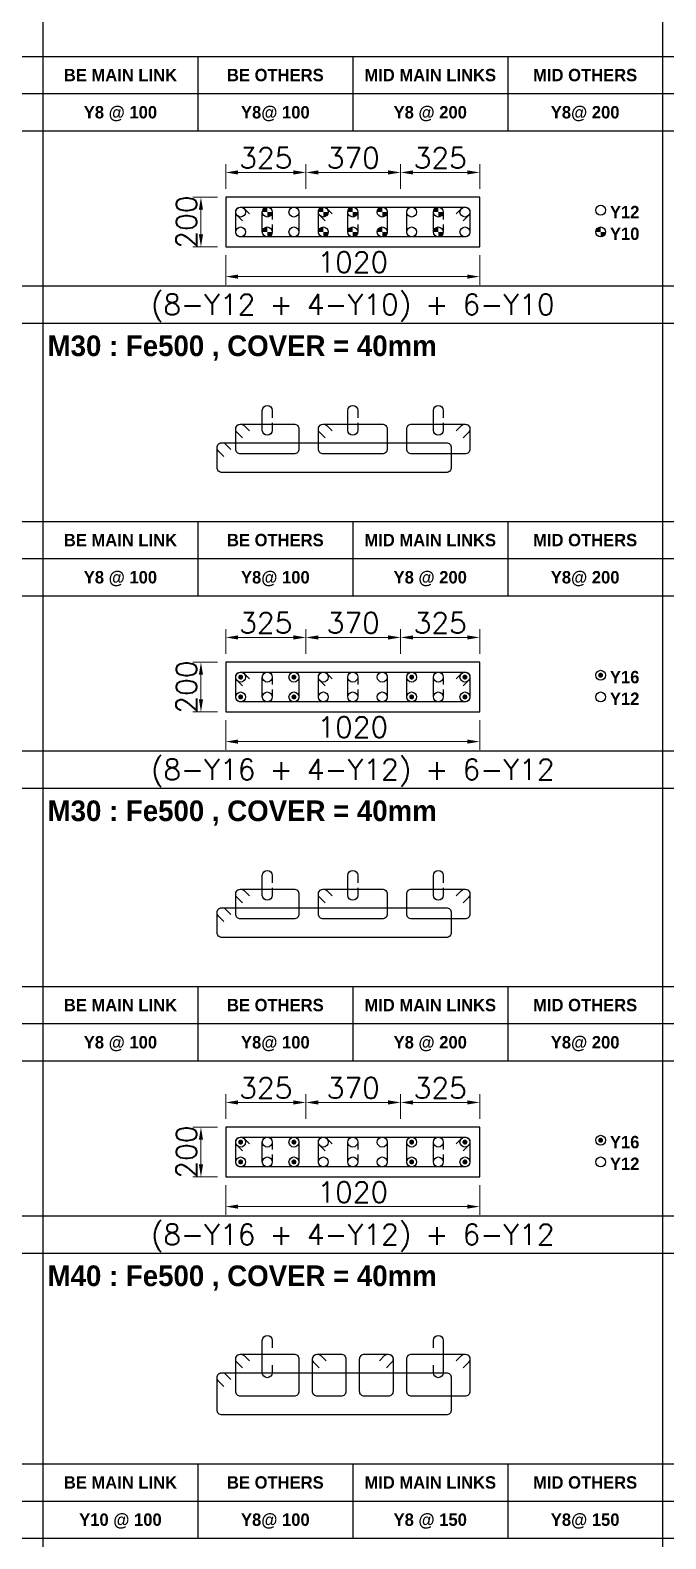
# Model space of a CAD drawing. Header units: millimetres. Extents: x -28707963 to -28231469, y 696001 to 896471.
# Drawn here: x -28268191 to -28260497, y 798089 to 816339 of the extents above; entities that cross this region are included whole.
import ezdxf
from ezdxf.enums import TextEntityAlignment as Align

# ---------------------------------------------------------------- set-up
doc = ezdxf.new("R2010")
doc.units = ezdxf.units.MM
doc.header["$MEASUREMENT"] = 0
doc.header["$PDMODE"] = 34
doc.header["$PDSIZE"] = -8
doc.layers.get('0').update_dxf_attribs({"lineweight": 5})
for name, color, linetype in [('09 COL TEXT-SCH', 2, 'Continuous'), ('14 REINF', 6, 'Continuous'), ('22 TABLE FRAME', 5, 'Continuous'), ('23 STIRRUPS', 5, 'Continuous'), ('TEXT', 4, 'Continuous')]:
    doc.layers.add(name, color=color, linetype=linetype)
doc.layers.add('19 COLUMN', color=1, linetype='Continuous', lineweight=25)
doc.styles.add('adani bold', font='')
doc.styles.add('ROMANS', font='simplex.shx')
doc.styles.get('adani bold').set_extended_font_data('Adani Bold', bold=True)
doc.dimstyles.new('D 50', dxfattribs={"dimscale": 100, "dimtxt": 3, "dimasz": 1.5, "dimexe": 1, "dimexo": 1, "dimgap": 0.5, "dimtad": 1, "dimdec": 0, "dimdsep": 46, "dimtxsty": 'ROMANS', "dimcen": 2.5, "dimclrd": 5, "dimclre": 5, "dimclrt": 4, "dimadec": 0, "dimazin": 0, "dimtfac": 1, "dimtdec": 0, "dimtmove": 0, "dimatfit": 3, "dimfxl": 1, "dimlwd": 0, "dimlwe": 0, "dimarcsym": 0})

# ---------------------------------------------------------------- blocks, each defined once
blk = doc.blocks.new('*D503')
at = {"color": 5, "lineweight": 0, "transparency": 16777216}
for p, q in [((-28265924, 803068), (-28266224, 803068)), ((-28266124, 802618), (-28266124, 802918)), ((-28265924, 802468), (-28266224, 802468))]:
    blk.add_line(p, q, dxfattribs=at)
at = {"color": 5, "transparency": 16777216}
for points in [[(-28266099, 802918), (-28266149, 802918), (-28266124, 803068)], [(-28266149, 802618), (-28266099, 802618), (-28266124, 802468)]]:
    blk.add_solid(points, dxfattribs=at)
at = {"layer": 'Defpoints', "color": 0, "transparency": 16777216}
for p in [(-28266124, 803068), (-28265824, 803068), (-28265824, 802468)]:
    blk.add_point(p, dxfattribs=at)
at = {"color": 4, "transparency": 16777216, "insert": (-28266299, 802768), "char_height": 250, "attachment_point": 5, "rotation": 90, "style": 'ROMANS'}
blk.add_mtext('200', dxfattribs=at)
blk = doc.blocks.new('*D159')
at = {"color": 5, "lineweight": 0, "transparency": 16777216}
for p, q in [((-28265924, 808693), (-28266224, 808693)), ((-28266124, 808243), (-28266124, 808543)), ((-28265924, 808093), (-28266224, 808093))]:
    blk.add_line(p, q, dxfattribs=at)
at = {"color": 5, "transparency": 16777216}
for points in [[(-28266099, 808543), (-28266149, 808543), (-28266124, 808693)], [(-28266149, 808243), (-28266099, 808243), (-28266124, 808093)]]:
    blk.add_solid(points, dxfattribs=at)
at = {"layer": 'Defpoints', "color": 0, "transparency": 16777216}
for p in [(-28266124, 808693), (-28265824, 808693), (-28265824, 808093)]:
    blk.add_point(p, dxfattribs=at)
at = {"color": 4, "transparency": 16777216, "insert": (-28266299, 808393), "char_height": 250, "attachment_point": 5, "rotation": 90, "style": 'ROMANS'}
blk.add_mtext('200', dxfattribs=at)
blk = doc.blocks.new('*D160')
at = {"color": 5, "lineweight": 0, "transparency": 16777216}
for p, q in [((-28265924, 814318), (-28266224, 814318)), ((-28266124, 813868), (-28266124, 814168)), ((-28265924, 813718), (-28266224, 813718))]:
    blk.add_line(p, q, dxfattribs=at)
at = {"color": 5, "transparency": 16777216}
for points in [[(-28266099, 814168), (-28266149, 814168), (-28266124, 814318)], [(-28266149, 813868), (-28266099, 813868), (-28266124, 813718)]]:
    blk.add_solid(points, dxfattribs=at)
at = {"layer": 'Defpoints', "color": 0, "transparency": 16777216}
for p in [(-28266124, 814318), (-28265824, 814318), (-28265824, 813718)]:
    blk.add_point(p, dxfattribs=at)
at = {"color": 4, "transparency": 16777216, "insert": (-28266299, 814018), "char_height": 250, "attachment_point": 5, "rotation": 90, "style": 'ROMANS'}
blk.add_mtext('200', dxfattribs=at)
blk = doc.blocks.new('*D650')
at = {"color": 5, "lineweight": 0, "transparency": 16777216}
for p, q in [((-28265824, 802368), (-28265824, 802008)), ((-28262749, 802368), (-28262749, 802008)), ((-28265674, 802108), (-28262899, 802108))]:
    blk.add_line(p, q, dxfattribs=at)
at = {"color": 5, "transparency": 16777216}
for points in [[(-28265674, 802133), (-28265674, 802083), (-28265824, 802108)], [(-28262899, 802083), (-28262899, 802133), (-28262749, 802108)]]:
    blk.add_solid(points, dxfattribs=at)
at = {"layer": 'Defpoints', "color": 0, "transparency": 16777216}
for p in [(-28265824, 802468), (-28262749, 802468), (-28262749, 802108)]:
    blk.add_point(p, dxfattribs=at)
at = {"color": 4, "transparency": 16777216, "insert": (-28264286, 802283), "char_height": 250, "attachment_point": 5, "style": 'ROMANS'}
blk.add_mtext('1020', dxfattribs=at)
blk = doc.blocks.new('*D651')
at = {"color": 5, "lineweight": 0, "transparency": 16777216}
for p, q in [((-28265824, 803168), (-28265824, 803468)), ((-28265674, 803368), (-28265004, 803368)), ((-28264854, 803168), (-28264854, 803468))]:
    blk.add_line(p, q, dxfattribs=at)
at = {"color": 5, "transparency": 16777216}
for points in [[(-28265674, 803393), (-28265674, 803343), (-28265824, 803368)], [(-28265004, 803343), (-28265004, 803393), (-28264854, 803368)]]:
    blk.add_solid(points, dxfattribs=at)
at = {"layer": 'Defpoints', "color": 0, "transparency": 16777216}
for p in [(-28264854, 803368), (-28265824, 803068), (-28264854, 803068)]:
    blk.add_point(p, dxfattribs=at)
at = {"color": 4, "transparency": 16777216, "insert": (-28265339, 803543), "char_height": 250, "attachment_point": 5, "style": 'ROMANS'}
blk.add_mtext('325', dxfattribs=at)
blk = doc.blocks.new('*D652')
at = {"color": 5, "lineweight": 0, "transparency": 16777216}
for p, q in [((-28264854, 803168), (-28264854, 803468)), ((-28264704, 803368), (-28263858, 803368)), ((-28263708, 803168), (-28263708, 803468))]:
    blk.add_line(p, q, dxfattribs=at)
at = {"color": 5, "transparency": 16777216}
for points in [[(-28264704, 803393), (-28264704, 803343), (-28264854, 803368)], [(-28263858, 803343), (-28263858, 803393), (-28263708, 803368)]]:
    blk.add_solid(points, dxfattribs=at)
at = {"layer": 'Defpoints', "color": 0, "transparency": 16777216}
for p in [(-28263708, 803368), (-28264854, 803068), (-28263708, 803068)]:
    blk.add_point(p, dxfattribs=at)
at = {"color": 4, "transparency": 16777216, "insert": (-28264281, 803543), "char_height": 250, "attachment_point": 5, "style": 'ROMANS'}
blk.add_mtext('370', dxfattribs=at)
blk = doc.blocks.new('*D653')
at = {"color": 5, "lineweight": 0, "transparency": 16777216}
for p, q in [((-28263708, 803168), (-28263708, 803468)), ((-28263558, 803368), (-28262899, 803368)), ((-28262749, 803168), (-28262749, 803468))]:
    blk.add_line(p, q, dxfattribs=at)
at = {"color": 5, "transparency": 16777216}
for points in [[(-28263558, 803393), (-28263558, 803343), (-28263708, 803368)], [(-28262899, 803343), (-28262899, 803393), (-28262749, 803368)]]:
    blk.add_solid(points, dxfattribs=at)
at = {"layer": 'Defpoints', "color": 0, "transparency": 16777216}
for p in [(-28262749, 803368), (-28263708, 803068), (-28262749, 803068)]:
    blk.add_point(p, dxfattribs=at)
at = {"color": 4, "transparency": 16777216, "insert": (-28263228, 803543), "char_height": 250, "attachment_point": 5, "style": 'ROMANS'}
blk.add_mtext('325', dxfattribs=at)
blk = doc.blocks.new('*D654')
at = {"color": 5, "lineweight": 0, "transparency": 16777216}
for p, q in [((-28265824, 807993), (-28265824, 807633)), ((-28262749, 807993), (-28262749, 807633)), ((-28265674, 807733), (-28262899, 807733))]:
    blk.add_line(p, q, dxfattribs=at)
at = {"color": 5, "transparency": 16777216}
for points in [[(-28265674, 807758), (-28265674, 807708), (-28265824, 807733)], [(-28262899, 807708), (-28262899, 807758), (-28262749, 807733)]]:
    blk.add_solid(points, dxfattribs=at)
at = {"layer": 'Defpoints', "color": 0, "transparency": 16777216}
for p in [(-28265824, 808093), (-28262749, 808093), (-28262749, 807733)]:
    blk.add_point(p, dxfattribs=at)
at = {"color": 4, "transparency": 16777216, "insert": (-28264286, 807908), "char_height": 250, "attachment_point": 5, "style": 'ROMANS'}
blk.add_mtext('1020', dxfattribs=at)
blk = doc.blocks.new('*D655')
at = {"color": 5, "lineweight": 0, "transparency": 16777216}
for p, q in [((-28265824, 808793), (-28265824, 809093)), ((-28264854, 808793), (-28264854, 809093)), ((-28265674, 808993), (-28265004, 808993))]:
    blk.add_line(p, q, dxfattribs=at)
at = {"color": 5, "transparency": 16777216}
for points in [[(-28265674, 809018), (-28265674, 808968), (-28265824, 808993)], [(-28265004, 808968), (-28265004, 809018), (-28264854, 808993)]]:
    blk.add_solid(points, dxfattribs=at)
at = {"layer": 'Defpoints', "color": 0, "transparency": 16777216}
for p in [(-28264854, 808993), (-28265824, 808693), (-28264854, 808693)]:
    blk.add_point(p, dxfattribs=at)
at = {"color": 4, "transparency": 16777216, "insert": (-28265339, 809168), "char_height": 250, "attachment_point": 5, "style": 'ROMANS'}
blk.add_mtext('325', dxfattribs=at)
blk = doc.blocks.new('*D656')
at = {"color": 5, "lineweight": 0, "transparency": 16777216}
for p, q in [((-28264854, 808793), (-28264854, 809093)), ((-28263708, 808793), (-28263708, 809093)), ((-28264704, 808993), (-28263858, 808993))]:
    blk.add_line(p, q, dxfattribs=at)
at = {"color": 5, "transparency": 16777216}
for points in [[(-28264704, 809018), (-28264704, 808968), (-28264854, 808993)], [(-28263858, 808968), (-28263858, 809018), (-28263708, 808993)]]:
    blk.add_solid(points, dxfattribs=at)
at = {"layer": 'Defpoints', "color": 0, "transparency": 16777216}
for p in [(-28263708, 808993), (-28264854, 808693), (-28263708, 808693)]:
    blk.add_point(p, dxfattribs=at)
at = {"color": 4, "transparency": 16777216, "insert": (-28264281, 809168), "char_height": 250, "attachment_point": 5, "style": 'ROMANS'}
blk.add_mtext('370', dxfattribs=at)
blk = doc.blocks.new('*D657')
at = {"color": 5, "lineweight": 0, "transparency": 16777216}
for p, q in [((-28263708, 808793), (-28263708, 809093)), ((-28262749, 808793), (-28262749, 809093)), ((-28263558, 808993), (-28262899, 808993))]:
    blk.add_line(p, q, dxfattribs=at)
at = {"color": 5, "transparency": 16777216}
for points in [[(-28263558, 809018), (-28263558, 808968), (-28263708, 808993)], [(-28262899, 808968), (-28262899, 809018), (-28262749, 808993)]]:
    blk.add_solid(points, dxfattribs=at)
at = {"layer": 'Defpoints', "color": 0, "transparency": 16777216}
for p in [(-28262749, 808993), (-28263708, 808693), (-28262749, 808693)]:
    blk.add_point(p, dxfattribs=at)
at = {"color": 4, "transparency": 16777216, "insert": (-28263228, 809168), "char_height": 250, "attachment_point": 5, "style": 'ROMANS'}
blk.add_mtext('325', dxfattribs=at)
blk = doc.blocks.new('*D658')
at = {"color": 5, "lineweight": 0, "transparency": 16777216}
for p, q in [((-28265824, 813618), (-28265824, 813258)), ((-28262749, 813618), (-28262749, 813258)), ((-28265674, 813358), (-28262899, 813358))]:
    blk.add_line(p, q, dxfattribs=at)
at = {"color": 5, "transparency": 16777216}
for points in [[(-28265674, 813383), (-28265674, 813333), (-28265824, 813358)], [(-28262899, 813333), (-28262899, 813383), (-28262749, 813358)]]:
    blk.add_solid(points, dxfattribs=at)
at = {"layer": 'Defpoints', "color": 0, "transparency": 16777216}
for p in [(-28265824, 813718), (-28262749, 813718), (-28262749, 813358)]:
    blk.add_point(p, dxfattribs=at)
at = {"color": 4, "transparency": 16777216, "insert": (-28264286, 813533), "char_height": 250, "attachment_point": 5, "style": 'ROMANS'}
blk.add_mtext('1020', dxfattribs=at)
blk = doc.blocks.new('*D659')
at = {"color": 5, "lineweight": 0, "transparency": 16777216}
for p, q in [((-28265824, 814418), (-28265824, 814718)), ((-28264854, 814418), (-28264854, 814718)), ((-28265674, 814618), (-28265004, 814618))]:
    blk.add_line(p, q, dxfattribs=at)
at = {"color": 5, "transparency": 16777216}
for points in [[(-28265674, 814643), (-28265674, 814593), (-28265824, 814618)], [(-28265004, 814593), (-28265004, 814643), (-28264854, 814618)]]:
    blk.add_solid(points, dxfattribs=at)
at = {"layer": 'Defpoints', "color": 0, "transparency": 16777216}
for p in [(-28264854, 814618), (-28265824, 814318), (-28264854, 814318)]:
    blk.add_point(p, dxfattribs=at)
at = {"color": 4, "transparency": 16777216, "insert": (-28265339, 814793), "char_height": 250, "attachment_point": 5, "style": 'ROMANS'}
blk.add_mtext('325', dxfattribs=at)
blk = doc.blocks.new('*D660')
at = {"color": 5, "lineweight": 0, "transparency": 16777216}
for p, q in [((-28264854, 814418), (-28264854, 814718)), ((-28263708, 814418), (-28263708, 814718)), ((-28264704, 814618), (-28263858, 814618))]:
    blk.add_line(p, q, dxfattribs=at)
at = {"color": 5, "transparency": 16777216}
for points in [[(-28264704, 814643), (-28264704, 814593), (-28264854, 814618)], [(-28263858, 814593), (-28263858, 814643), (-28263708, 814618)]]:
    blk.add_solid(points, dxfattribs=at)
at = {"layer": 'Defpoints', "color": 0, "transparency": 16777216}
for p in [(-28263708, 814618), (-28264854, 814318), (-28263708, 814318)]:
    blk.add_point(p, dxfattribs=at)
at = {"color": 4, "transparency": 16777216, "insert": (-28264281, 814793), "char_height": 250, "attachment_point": 5, "style": 'ROMANS'}
blk.add_mtext('370', dxfattribs=at)
blk = doc.blocks.new('*D661')
at = {"color": 5, "lineweight": 0, "transparency": 16777216}
for p, q in [((-28263708, 814418), (-28263708, 814718)), ((-28262749, 814418), (-28262749, 814718)), ((-28263558, 814618), (-28262899, 814618))]:
    blk.add_line(p, q, dxfattribs=at)
at = {"color": 5, "transparency": 16777216}
for points in [[(-28263558, 814643), (-28263558, 814593), (-28263708, 814618)], [(-28262899, 814593), (-28262899, 814643), (-28262749, 814618)]]:
    blk.add_solid(points, dxfattribs=at)
at = {"layer": 'Defpoints', "color": 0, "transparency": 16777216}
for p in [(-28262749, 814618), (-28263708, 814318), (-28262749, 814318)]:
    blk.add_point(p, dxfattribs=at)
at = {"color": 4, "transparency": 16777216, "insert": (-28263228, 814793), "char_height": 250, "attachment_point": 5, "style": 'ROMANS'}
blk.add_mtext('325', dxfattribs=at)

msp = doc.modelspace()

# ---------------------------------------------------------------- hatches: boundary and pattern name
at = {"layer": '14 REINF'}
h = msp.add_hatch(color=6, dxfattribs=at)
edge = h.paths.add_edge_path(flags=0)
edge.add_line((-28265381.1, 814138.4), (-28265321.1, 814138.4))
edge.add_line((-28265321.1, 814138.4), (-28265321.1, 814198.4))
edge.add_arc((-28265321.1, 814138.4), 60, 90, 180)
edge = h.paths.add_edge_path(flags=0)
edge.add_line((-28265261.1, 814138.4), (-28265321.1, 814138.4))
edge.add_line((-28265321.1, 814138.4), (-28265321.1, 814078.4))
edge.add_arc((-28265321.1, 814138.4), 60, 270, 360)
h = msp.add_hatch(color=6, dxfattribs=at)
edge = h.paths.add_edge_path(flags=0)
edge.add_line((-28264702.3, 814138.4), (-28264642.3, 814138.4))
edge.add_line((-28264642.3, 814138.4), (-28264642.3, 814198.4))
edge.add_arc((-28264642.3, 814138.4), 60, 90, 180)
edge = h.paths.add_edge_path(flags=0)
edge.add_line((-28264582.3, 814138.4), (-28264642.3, 814138.4))
edge.add_line((-28264642.3, 814138.4), (-28264642.3, 814078.4))
edge.add_arc((-28264642.3, 814138.4), 60, 270, 360)
h = msp.add_hatch(color=6, dxfattribs=at)
edge = h.paths.add_edge_path(flags=0)
edge.add_line((-28264346.1, 814138.4), (-28264286.1, 814138.4))
edge.add_line((-28264286.1, 814138.4), (-28264286.1, 814198.4))
edge.add_arc((-28264286.1, 814138.4), 60, 90, 180)
edge = h.paths.add_edge_path(flags=0)
edge.add_line((-28264226.1, 814138.4), (-28264286.1, 814138.4))
edge.add_line((-28264286.1, 814138.4), (-28264286.1, 814078.4))
edge.add_arc((-28264286.1, 814138.4), 60, 270, 360)
h = msp.add_hatch(color=6, dxfattribs=at)
edge = h.paths.add_edge_path(flags=0)
edge.add_line((-28263989.8, 814138.4), (-28263929.8, 814138.4))
edge.add_line((-28263929.8, 814138.4), (-28263929.8, 814198.4))
edge.add_arc((-28263929.8, 814138.4), 60, 90, 180)
edge = h.paths.add_edge_path(flags=0)
edge.add_line((-28263869.8, 814138.4), (-28263929.8, 814138.4))
edge.add_line((-28263929.8, 814138.4), (-28263929.8, 814078.4))
edge.add_arc((-28263929.8, 814138.4), 60, 270, 360)
h = msp.add_hatch(color=6, dxfattribs=at)
edge = h.paths.add_edge_path(flags=0)
edge.add_line((-28263311.1, 814138.4), (-28263251.1, 814138.4))
edge.add_line((-28263251.1, 814138.4), (-28263251.1, 814198.4))
edge.add_arc((-28263251.1, 814138.4), 60, 90, 180)
edge = h.paths.add_edge_path(flags=0)
edge.add_line((-28263191.1, 814138.4), (-28263251.1, 814138.4))
edge.add_line((-28263251.1, 814138.4), (-28263251.1, 814078.4))
edge.add_arc((-28263251.1, 814138.4), 60, 270, 360)
h = msp.add_hatch(color=6, dxfattribs=at)
edge = h.paths.add_edge_path(flags=0)
edge.add_line((-28265381.1, 813898.4), (-28265321.1, 813898.4))
edge.add_line((-28265321.1, 813898.4), (-28265321.1, 813958.4))
edge.add_arc((-28265321.1, 813898.4), 60, 90, 180)
edge = h.paths.add_edge_path(flags=0)
edge.add_line((-28265261.1, 813898.4), (-28265321.1, 813898.4))
edge.add_line((-28265321.1, 813898.4), (-28265321.1, 813838.4))
edge.add_arc((-28265321.1, 813898.4), 60, 270, 360)
h = msp.add_hatch(color=6, dxfattribs=at)
edge = h.paths.add_edge_path(flags=0)
edge.add_line((-28264702.3, 813898.4), (-28264642.3, 813898.4))
edge.add_line((-28264642.3, 813898.4), (-28264642.3, 813958.4))
edge.add_arc((-28264642.3, 813898.4), 60, 90, 180)
edge = h.paths.add_edge_path(flags=0)
edge.add_line((-28264582.3, 813898.4), (-28264642.3, 813898.4))
edge.add_line((-28264642.3, 813898.4), (-28264642.3, 813838.4))
edge.add_arc((-28264642.3, 813898.4), 60, 270, 360)
h = msp.add_hatch(color=6, dxfattribs=at)
edge = h.paths.add_edge_path(flags=0)
edge.add_line((-28264346.1, 813898.4), (-28264286.1, 813898.4))
edge.add_line((-28264286.1, 813898.4), (-28264286.1, 813958.4))
edge.add_arc((-28264286.1, 813898.4), 60, 90, 180)
edge = h.paths.add_edge_path(flags=0)
edge.add_line((-28264226.1, 813898.4), (-28264286.1, 813898.4))
edge.add_line((-28264286.1, 813898.4), (-28264286.1, 813838.4))
edge.add_arc((-28264286.1, 813898.4), 60, 270, 360)
h = msp.add_hatch(color=6, dxfattribs=at)
edge = h.paths.add_edge_path(flags=0)
edge.add_line((-28263989.8, 813898.4), (-28263929.8, 813898.4))
edge.add_line((-28263929.8, 813898.4), (-28263929.8, 813958.4))
edge.add_arc((-28263929.8, 813898.4), 60, 90, 180)
edge = h.paths.add_edge_path(flags=0)
edge.add_line((-28263869.8, 813898.4), (-28263929.8, 813898.4))
edge.add_line((-28263929.8, 813898.4), (-28263929.8, 813838.4))
edge.add_arc((-28263929.8, 813898.4), 60, 270, 360)
h = msp.add_hatch(color=6, dxfattribs=at)
edge = h.paths.add_edge_path(flags=0)
edge.add_line((-28263311.1, 813898.4), (-28263251.1, 813898.4))
edge.add_line((-28263251.1, 813898.4), (-28263251.1, 813958.4))
edge.add_arc((-28263251.1, 813898.4), 60, 90, 180)
edge = h.paths.add_edge_path(flags=0)
edge.add_line((-28263191.1, 813898.4), (-28263251.1, 813898.4))
edge.add_line((-28263251.1, 813898.4), (-28263251.1, 813838.4))
edge.add_arc((-28263251.1, 813898.4), 60, 270, 360)
h = msp.add_hatch(color=6, dxfattribs=at)
edge = h.paths.add_edge_path(flags=0)
edge.add_line((-28261346.1, 813898.4), (-28261286.1, 813898.4))
edge.add_line((-28261286.1, 813898.4), (-28261286.1, 813958.4))
edge.add_arc((-28261286.1, 813898.4), 60, 90, 180)
edge = h.paths.add_edge_path(flags=0)
edge.add_line((-28261226.1, 813898.4), (-28261286.1, 813898.4))
edge.add_line((-28261286.1, 813898.4), (-28261286.1, 813838.4))
edge.add_arc((-28261286.1, 813898.4), 60, 270, 360)

# ---------------------------------------------------------------- linework, layer by layer
at = {"color": 1}
msp.add_lwpolyline([(-28337528.1, 807171.2), (-28231469, 807171.2), (-28231469, 801546.2), (-28337528.1, 801546.2)], close=True, dxfattribs=at)
at = {"layer": '14 REINF', "color": 6, "const_width": 30}
for points in [[(-28265658.6, 808513.4, 1), (-28265628.6, 808513.4, 1)], [(-28265013.6, 808513.4, 1), (-28264983.6, 808513.4, 1)], [(-28263588.6, 808513.4, 1), (-28263558.6, 808513.4, 1)], [(-28262943.6, 808513.4, 1), (-28262913.6, 808513.4, 1)], [(-28261301.1, 808535.9, 1), (-28261271.1, 808535.9, 1)], [(-28265658.6, 808273.4, 1), (-28265628.6, 808273.4, 1)], [(-28265013.6, 808273.4, 1), (-28264983.6, 808273.4, 1)], [(-28263588.6, 808273.4, 1), (-28263558.6, 808273.4, 1)], [(-28262943.6, 808273.4, 1), (-28262913.6, 808273.4, 1)], [(-28265658.6, 802888.4, 1), (-28265628.6, 802888.4, 1)], [(-28265013.6, 802888.4, 1), (-28264983.6, 802888.4, 1)], [(-28263588.6, 802888.4, 1), (-28263558.6, 802888.4, 1)], [(-28262943.6, 802888.4, 1), (-28262913.6, 802888.4, 1)], [(-28261301.1, 802910.9, 1), (-28261271.1, 802910.9, 1)], [(-28265658.6, 802648.4, 1), (-28265628.6, 802648.4, 1)], [(-28265013.6, 802648.4, 1), (-28264983.6, 802648.4, 1)], [(-28263588.6, 802648.4, 1), (-28263558.6, 802648.4, 1)], [(-28262943.6, 802648.4, 1), (-28262913.6, 802648.4, 1)]]:
    msp.add_lwpolyline(points, format="xyb", close=True, dxfattribs=at)
at = {"layer": '14 REINF', "color": 6}
for centre in [(-28265643.6, 814138.4), (-28265321.1, 814138.4), (-28264998.6, 814138.4), (-28264642.3, 814138.4), (-28264286.1, 814138.4), (-28263929.8, 814138.4), (-28263573.6, 814138.4), (-28263251.1, 814138.4), (-28262928.6, 814138.4), (-28261286.1, 814160.9), (-28265643.6, 813898.4), (-28265321.1, 813898.4), (-28264998.6, 813898.4), (-28264642.3, 813898.4), (-28264286.1, 813898.4), (-28263929.8, 813898.4), (-28263573.6, 813898.4), (-28263251.1, 813898.4), (-28262928.6, 813898.4), (-28261286.1, 813898.4), (-28265643.6, 808513.4), (-28265321.1, 808513.4), (-28264998.6, 808513.4), (-28264642.3, 808513.4), (-28264286.1, 808513.4), (-28263929.8, 808513.4), (-28263573.6, 808513.4), (-28263251.1, 808513.4), (-28262928.6, 808513.4), (-28261286.1, 808535.9), (-28265643.6, 808273.4), (-28265321.1, 808273.4), (-28264998.6, 808273.4), (-28264642.3, 808273.4), (-28264286.1, 808273.4), (-28263929.8, 808273.4), (-28263573.6, 808273.4), (-28263251.1, 808273.4), (-28262928.6, 808273.4), (-28261286.1, 808273.4), (-28265643.6, 802888.4), (-28265321.1, 802888.4), (-28264998.6, 802888.4), (-28264642.3, 802888.4), (-28264286.1, 802888.4), (-28263929.8, 802888.4), (-28263573.6, 802888.4), (-28263251.1, 802888.4), (-28262928.6, 802888.4), (-28261286.1, 802910.9), (-28265643.6, 802648.4), (-28265321.1, 802648.4), (-28264998.6, 802648.4), (-28264642.3, 802648.4), (-28264286.1, 802648.4), (-28263929.8, 802648.4), (-28263573.6, 802648.4), (-28263251.1, 802648.4), (-28262928.6, 802648.4), (-28261286.1, 802648.4)]:
    msp.add_circle(centre, 60, dxfattribs=at)
at = {"layer": '19 COLUMN', "color": 4}
for points in [[(-28262748.6, 814318.4), (-28265823.6, 814318.4)], [(-28265823.6, 814318.4), (-28265823.6, 813718.4)], [(-28262748.6, 813718.4), (-28262748.6, 814318.4)], [(-28265823.6, 813718.4), (-28262748.6, 813718.4)], [(-28262748.6, 808693.4), (-28265823.6, 808693.4)], [(-28265823.6, 808693.4), (-28265823.6, 808093.4)], [(-28262748.6, 808093.4), (-28262748.6, 808693.4)], [(-28265823.6, 808093.4), (-28262748.6, 808093.4)], [(-28262748.6, 803068.4), (-28265823.6, 803068.4)], [(-28265823.6, 803068.4), (-28265823.6, 802468.4)], [(-28262748.6, 802468.4), (-28262748.6, 803068.4)], [(-28265823.6, 802468.4), (-28262748.6, 802468.4)]]:
    msp.add_lwpolyline(points, dxfattribs=at)
at = {"layer": '22 TABLE FRAME', "color": 5, "linetype": 'Continuous'}
for p, q in [((-28268036.1, 863421.2), (-28268036.1, 788796.2)), ((-28260536.1, 863421.2), (-28260536.1, 788796.2)), ((-28330286.1, 816021.2), (-28245536.1, 816021.2)), ((-28266161.1, 816021.2), (-28266161.1, 815121.2)), ((-28264286.1, 816021.2), (-28264286.1, 815121.2)), ((-28262411.1, 816021.2), (-28262411.1, 815121.2)), ((-28330286.1, 815571.2), (-28245536.1, 815571.2)), ((-28330286.1, 815121.2), (-28245536.1, 815121.2)), ((-28330286.1, 813246.2), (-28245536.1, 813246.2)), ((-28334786.1, 812796.2), (-28245536.1, 812796.2)), ((-28330286.1, 810396.2), (-28245536.1, 810396.2)), ((-28266161.1, 810396.2), (-28266161.1, 809496.2)), ((-28264286.1, 810396.2), (-28264286.1, 809496.2)), ((-28262411.1, 810396.2), (-28262411.1, 809496.2)), ((-28330286.1, 809946.2), (-28245536.1, 809946.2)), ((-28330286.1, 809496.2), (-28245536.1, 809496.2)), ((-28330286.1, 807621.2), (-28245536.1, 807621.2)), ((-28334786.1, 807171.2), (-28245536.1, 807171.2)), ((-28330286.1, 804771.2), (-28245536.1, 804771.2)), ((-28266161.1, 804771.2), (-28266161.1, 803871.2)), ((-28264286.1, 804771.2), (-28264286.1, 803871.2)), ((-28262411.1, 804771.2), (-28262411.1, 803871.2)), ((-28330286.1, 804321.2), (-28245536.1, 804321.2)), ((-28330286.1, 803871.2), (-28245536.1, 803871.2)), ((-28330286.1, 801996.2), (-28245536.1, 801996.2)), ((-28334786.1, 801546.2), (-28245536.1, 801546.2)), ((-28330286.1, 798996.2), (-28245536.1, 798996.2)), ((-28266161.1, 798996.2), (-28266161.1, 798096.2)), ((-28264286.1, 798996.2), (-28264286.1, 798096.2)), ((-28262411.1, 798996.2), (-28262411.1, 798096.2)), ((-28330286.1, 798546.2), (-28245536.1, 798546.2)), ((-28330286.1, 798096.2), (-28245536.1, 798096.2))]:
    msp.add_line(p, q, dxfattribs=at)
at = {"layer": '23 STIRRUPS', "color": 5}
for points in [[(-28265622.4, 814032.3), (-28265686, 814095.9, -0.668178), (-28265643.6, 814198.4), (-28262928.6, 814198.4, -0.4142136), (-28262868.6, 814138.4), (-28262868.6, 813898.4, -0.4142136), (-28262928.6, 813838.4), (-28265643.6, 813838.4, -0.4142136), (-28265703.6, 813898.4), (-28265703.6, 814138.4, -0.6681793), (-28265601.2, 814180.8), (-28265537.5, 814117.1)], [(-28265622.4, 814032.3), (-28265686, 814095.9, -0.668178), (-28265643.6, 814198.4), (-28264998.6, 814198.4, -0.4142136), (-28264938.6, 814138.4), (-28264938.6, 813898.4, -0.4142136), (-28264998.6, 813838.4), (-28265643.6, 813838.4, -0.4142136), (-28265703.6, 813898.4), (-28265703.6, 814138.4, -0.6681793), (-28265601.2, 814180.8), (-28265537.5, 814117.1)], [(-28265261.1, 813988.4), (-28265261.1, 813898.4, -1), (-28265381.1, 813898.4), (-28265381.1, 814138.4, -1), (-28265261.1, 814138.4), (-28265261.1, 814048.4)], [(-28264621.1, 814032.3), (-28264684.8, 814095.9, -0.668178), (-28264642.3, 814198.4), (-28263929.8, 814198.4, -0.4142136), (-28263869.8, 814138.4), (-28263869.8, 813898.4, -0.4142136), (-28263929.8, 813838.4), (-28264642.3, 813838.4, -0.4142136), (-28264702.3, 813898.4), (-28264702.3, 814138.4, -0.6681793), (-28264599.9, 814180.8), (-28264536.3, 814117.1)], [(-28264226.1, 813988.4), (-28264226.1, 813898.4, -1), (-28264346.1, 813898.4), (-28264346.1, 814138.4, -1), (-28264226.1, 814138.4), (-28264226.1, 814048.4)], [(-28263034.7, 814117.1), (-28262971, 814180.8, -0.6681793), (-28262868.6, 814138.4), (-28262868.6, 813898.4, -0.4142136), (-28262928.6, 813838.4), (-28263573.6, 813838.4, -0.4142136), (-28263633.6, 813898.4), (-28263633.6, 814138.4, -0.4142136), (-28263573.6, 814198.4), (-28262928.6, 814198.4, -0.668178), (-28262886.2, 814095.9), (-28262949.8, 814032.3)], [(-28263191.1, 813988.4), (-28263191.1, 813898.4, -1), (-28263311.1, 813898.4), (-28263311.1, 814138.4, -1), (-28263191.1, 814138.4), (-28263191.1, 814048.4)], [(-28265261.1, 811588.4), (-28265261.1, 811498.4, -1), (-28265381.1, 811498.4), (-28265381.1, 811738.4, -1), (-28265261.1, 811738.4), (-28265261.1, 811648.4)], [(-28264226.1, 811588.4), (-28264226.1, 811498.4, -1), (-28264346.1, 811498.4), (-28264346.1, 811738.4, -1), (-28264226.1, 811738.4), (-28264226.1, 811648.4)], [(-28263191.1, 811588.4), (-28263191.1, 811498.4, -1), (-28263311.1, 811498.4), (-28263311.1, 811738.4, -1), (-28263191.1, 811738.4), (-28263191.1, 811648.4)], [(-28265622.4, 811407.3), (-28265686, 811470.9, -0.668178), (-28265643.6, 811573.4), (-28264998.6, 811573.4, -0.4142136), (-28264938.6, 811513.4), (-28264938.6, 811273.4, -0.4142136), (-28264998.6, 811213.4), (-28265643.6, 811213.4, -0.4142136), (-28265703.6, 811273.4), (-28265703.6, 811513.4, -0.6681793), (-28265601.2, 811555.8), (-28265537.5, 811492.1)], [(-28264621.1, 811407.3), (-28264684.8, 811470.9, -0.668178), (-28264642.3, 811573.4), (-28263929.8, 811573.4, -0.4142136), (-28263869.8, 811513.4), (-28263869.8, 811273.4, -0.4142136), (-28263929.8, 811213.4), (-28264642.3, 811213.4, -0.4142136), (-28264702.3, 811273.4), (-28264702.3, 811513.4, -0.6681793), (-28264599.9, 811555.8), (-28264536.3, 811492.1)], [(-28263034.7, 811492.1), (-28262971, 811555.8, -0.6681793), (-28262868.6, 811513.4), (-28262868.6, 811273.4, -0.4142136), (-28262928.6, 811213.4), (-28263573.6, 811213.4, -0.4142136), (-28263633.6, 811273.4), (-28263633.6, 811513.4, -0.4142136), (-28263573.6, 811573.4), (-28262928.6, 811573.4, -0.668178), (-28262886.2, 811470.9), (-28262949.8, 811407.3)], [(-28265847.4, 811182.3), (-28265911, 811245.9, -0.668178), (-28265868.6, 811348.4), (-28263153.6, 811348.4, -0.4142136), (-28263093.6, 811288.4), (-28263093.6, 811048.4, -0.4142136), (-28263153.6, 810988.4), (-28265868.6, 810988.4, -0.4142136), (-28265928.6, 811048.4), (-28265928.6, 811288.4, -0.6681793), (-28265826.2, 811330.8), (-28265762.5, 811267.1)], [(-28265622.4, 808407.3), (-28265686, 808470.9, -0.668178), (-28265643.6, 808573.4), (-28262928.6, 808573.4, -0.4142136), (-28262868.6, 808513.4), (-28262868.6, 808273.4, -0.4142136), (-28262928.6, 808213.4), (-28265643.6, 808213.4, -0.4142136), (-28265703.6, 808273.4), (-28265703.6, 808513.4, -0.6681793), (-28265601.2, 808555.8), (-28265537.5, 808492.1)], [(-28265622.4, 808407.3), (-28265686, 808470.9, -0.668178), (-28265643.6, 808573.4), (-28264998.6, 808573.4, -0.4142136), (-28264938.6, 808513.4), (-28264938.6, 808273.4, -0.4142136), (-28264998.6, 808213.4), (-28265643.6, 808213.4, -0.4142136), (-28265703.6, 808273.4), (-28265703.6, 808513.4, -0.6681793), (-28265601.2, 808555.8), (-28265537.5, 808492.1)], [(-28265261.1, 808363.4), (-28265261.1, 808273.4, -1), (-28265381.1, 808273.4), (-28265381.1, 808513.4, -1), (-28265261.1, 808513.4), (-28265261.1, 808423.4)], [(-28264621.1, 808407.3), (-28264684.8, 808470.9, -0.668178), (-28264642.3, 808573.4), (-28263929.8, 808573.4, -0.4142136), (-28263869.8, 808513.4), (-28263869.8, 808273.4, -0.4142136), (-28263929.8, 808213.4), (-28264642.3, 808213.4, -0.4142136), (-28264702.3, 808273.4), (-28264702.3, 808513.4, -0.6681793), (-28264599.9, 808555.8), (-28264536.3, 808492.1)], [(-28264226.1, 808363.4), (-28264226.1, 808273.4, -1), (-28264346.1, 808273.4), (-28264346.1, 808513.4, -1), (-28264226.1, 808513.4), (-28264226.1, 808423.4)], [(-28263034.7, 808492.1), (-28262971, 808555.8, -0.6681793), (-28262868.6, 808513.4), (-28262868.6, 808273.4, -0.4142136), (-28262928.6, 808213.4), (-28263573.6, 808213.4, -0.4142136), (-28263633.6, 808273.4), (-28263633.6, 808513.4, -0.4142136), (-28263573.6, 808573.4), (-28262928.6, 808573.4, -0.668178), (-28262886.2, 808470.9), (-28262949.8, 808407.3)], [(-28263191.1, 808363.4), (-28263191.1, 808273.4, -1), (-28263311.1, 808273.4), (-28263311.1, 808513.4, -1), (-28263191.1, 808513.4), (-28263191.1, 808423.4)], [(-28265261.1, 805963.4), (-28265261.1, 805873.4, -1), (-28265381.1, 805873.4), (-28265381.1, 806113.4, -1), (-28265261.1, 806113.4), (-28265261.1, 806023.4)], [(-28264226.1, 805963.4), (-28264226.1, 805873.4, -1), (-28264346.1, 805873.4), (-28264346.1, 806113.4, -1), (-28264226.1, 806113.4), (-28264226.1, 806023.4)], [(-28263191.1, 805963.4), (-28263191.1, 805873.4, -1), (-28263311.1, 805873.4), (-28263311.1, 806113.4, -1), (-28263191.1, 806113.4), (-28263191.1, 806023.4)], [(-28265622.4, 805782.3), (-28265686, 805845.9, -0.668178), (-28265643.6, 805948.4), (-28264998.6, 805948.4, -0.4142136), (-28264938.6, 805888.4), (-28264938.6, 805648.4, -0.4142136), (-28264998.6, 805588.4), (-28265643.6, 805588.4, -0.4142136), (-28265703.6, 805648.4), (-28265703.6, 805888.4, -0.6681793), (-28265601.2, 805930.8), (-28265537.5, 805867.1)], [(-28264621.1, 805782.3), (-28264684.8, 805845.9, -0.668178), (-28264642.3, 805948.4), (-28263929.8, 805948.4, -0.4142136), (-28263869.8, 805888.4), (-28263869.8, 805648.4, -0.4142136), (-28263929.8, 805588.4), (-28264642.3, 805588.4, -0.4142136), (-28264702.3, 805648.4), (-28264702.3, 805888.4, -0.6681793), (-28264599.9, 805930.8), (-28264536.3, 805867.1)], [(-28263034.7, 805867.1), (-28262971, 805930.8, -0.6681793), (-28262868.6, 805888.4), (-28262868.6, 805648.4, -0.4142136), (-28262928.6, 805588.4), (-28263573.6, 805588.4, -0.4142136), (-28263633.6, 805648.4), (-28263633.6, 805888.4, -0.4142136), (-28263573.6, 805948.4), (-28262928.6, 805948.4, -0.668178), (-28262886.2, 805845.9), (-28262949.8, 805782.3)], [(-28265847.4, 805557.3), (-28265911, 805620.9, -0.668178), (-28265868.6, 805723.4), (-28263153.6, 805723.4, -0.4142136), (-28263093.6, 805663.4), (-28263093.6, 805423.4, -0.4142136), (-28263153.6, 805363.4), (-28265868.6, 805363.4, -0.4142136), (-28265928.6, 805423.4), (-28265928.6, 805663.4, -0.6681793), (-28265826.2, 805705.8), (-28265762.5, 805642.1)], [(-28265622.4, 802782.3), (-28265686, 802845.9, -0.668178), (-28265643.6, 802948.4), (-28262928.6, 802948.4, -0.4142136), (-28262868.6, 802888.4), (-28262868.6, 802648.4, -0.4142136), (-28262928.6, 802588.4), (-28265643.6, 802588.4, -0.4142136), (-28265703.6, 802648.4), (-28265703.6, 802888.4, -0.6681793), (-28265601.2, 802930.8), (-28265537.5, 802867.1)], [(-28265622.4, 802782.3), (-28265686, 802845.9, -0.668178), (-28265643.6, 802948.4), (-28264998.6, 802948.4, -0.4142136), (-28264938.6, 802888.4), (-28264938.6, 802648.4, -0.4142136), (-28264998.6, 802588.4), (-28265643.6, 802588.4, -0.4142136), (-28265703.6, 802648.4), (-28265703.6, 802888.4, -0.6681793), (-28265601.2, 802930.8), (-28265537.5, 802867.1)], [(-28265261.1, 802738.4), (-28265261.1, 802648.4, -1), (-28265381.1, 802648.4), (-28265381.1, 802888.4, -1), (-28265261.1, 802888.4), (-28265261.1, 802798.4)], [(-28264621.1, 802782.3), (-28264684.8, 802845.9, -0.668178), (-28264642.3, 802948.4), (-28263929.8, 802948.4, -0.4142136), (-28263869.8, 802888.4), (-28263869.8, 802648.4, -0.4142136), (-28263929.8, 802588.4), (-28264642.3, 802588.4, -0.4142136), (-28264702.3, 802648.4), (-28264702.3, 802888.4, -0.6681793), (-28264599.9, 802930.8), (-28264536.3, 802867.1)], [(-28264226.1, 802738.4), (-28264226.1, 802648.4, -1), (-28264346.1, 802648.4), (-28264346.1, 802888.4, -1), (-28264226.1, 802888.4), (-28264226.1, 802798.4)], [(-28263034.7, 802867.1), (-28262971, 802930.8, -0.6681793), (-28262868.6, 802888.4), (-28262868.6, 802648.4, -0.4142136), (-28262928.6, 802588.4), (-28263573.6, 802588.4, -0.4142136), (-28263633.6, 802648.4), (-28263633.6, 802888.4, -0.4142136), (-28263573.6, 802948.4), (-28262928.6, 802948.4, -0.668178), (-28262886.2, 802845.9), (-28262949.8, 802782.3)], [(-28263191.1, 802738.4), (-28263191.1, 802648.4, -1), (-28263311.1, 802648.4), (-28263311.1, 802888.4, -1), (-28263191.1, 802888.4), (-28263191.1, 802798.4)], [(-28265261.1, 800188.4), (-28265261.1, 800098.4, -1), (-28265381.1, 800098.4), (-28265381.1, 800488.4, -1), (-28265261.1, 800488.4), (-28265261.1, 800398.4)], [(-28263311.1, 800398.4), (-28263311.1, 800488.4, -1), (-28263191.1, 800488.4), (-28263191.1, 800098.4, -1), (-28263311.1, 800098.4), (-28263311.1, 800188.4)], [(-28265622.4, 800157.3), (-28265686, 800220.9, -0.668178), (-28265643.6, 800323.4), (-28264998.6, 800323.4, -0.4142136), (-28264938.6, 800263.4), (-28264938.6, 799873.4, -0.4142136), (-28264998.6, 799813.4), (-28265643.6, 799813.4, -0.4142136), (-28265703.6, 799873.4), (-28265703.6, 800263.4, -0.6681793), (-28265601.2, 800305.8), (-28265537.5, 800242.1)], [(-28264692.4, 800157.3), (-28264756, 800220.9, -0.668178), (-28264713.6, 800323.4), (-28264428.6, 800323.4, -0.4142136), (-28264368.6, 800263.4), (-28264368.6, 799873.4, -0.4142136), (-28264428.6, 799813.4), (-28264713.6, 799813.4, -0.4142136), (-28264773.6, 799873.4), (-28264773.6, 800263.4, -0.6681793), (-28264671.2, 800305.8), (-28264607.5, 800242.1)], [(-28263964.7, 800242.1), (-28263901, 800305.8, -0.6681793), (-28263798.6, 800263.4), (-28263798.6, 799873.4, -0.4142136), (-28263858.6, 799813.4), (-28264143.6, 799813.4, -0.4142136), (-28264203.6, 799873.4), (-28264203.6, 800263.4, -0.4142136), (-28264143.6, 800323.4), (-28263858.6, 800323.4, -0.668178), (-28263816.2, 800220.9), (-28263879.8, 800157.3)], [(-28263034.7, 800242.1), (-28262971, 800305.8, -0.6681793), (-28262868.6, 800263.4), (-28262868.6, 799873.4, -0.4142136), (-28262928.6, 799813.4), (-28263573.6, 799813.4, -0.4142136), (-28263633.6, 799873.4), (-28263633.6, 800263.4, -0.4142136), (-28263573.6, 800323.4), (-28262928.6, 800323.4, -0.668178), (-28262886.2, 800220.9), (-28262949.8, 800157.3)], [(-28265847.4, 799932.3), (-28265911, 799995.9, -0.668178), (-28265868.6, 800098.4), (-28263153.6, 800098.4, -0.4142136), (-28263093.6, 800038.4), (-28263093.6, 799648.4, -0.4142136), (-28263153.6, 799588.4), (-28265868.6, 799588.4, -0.4142136), (-28265928.6, 799648.4), (-28265928.6, 800038.4, -0.6681793), (-28265826.2, 800080.8), (-28265762.5, 800017.1)]]:
    msp.add_lwpolyline(points, format="xyb", dxfattribs=at)

# ---------------------------------------------------------------- texts
at = {"layer": '09 COL TEXT-SCH', "color": 3, "linetype": 'Continuous', "style": 'ROMANS'}
for s, p in [('(8-Y12 + 4-Y10) + 6-Y10', (-28264286.1, 813021.2)), ('(8-Y16 + 4-Y12) + 6-Y12', (-28264286.1, 807396.2)), ('(8-Y16 + 4-Y12) + 6-Y12', (-28264286.1, 801771.2))]:
    msp.add_text(s, height=250, dxfattribs=at).set_placement(p, align=Align.MIDDLE_CENTER)
at = {"layer": 'TEXT', "style": 'adani bold'}
for s, p in [('BE MAIN LINK', (-28267098.6, 815796.2)), ('BE OTHERS', (-28265223.6, 815796.2)), ('MID MAIN LINKS', (-28263348.6, 815796.2)), ('MID OTHERS', (-28261473.6, 815796.2)), ('Y8 @ 100', (-28267098.6, 815346.2)), ('Y8@ 100', (-28265223.6, 815346.2)), ('Y8 @ 200', (-28263348.6, 815346.2)), ('Y8@ 200', (-28261473.6, 815346.2)), ('BE MAIN LINK', (-28267098.6, 810171.2)), ('BE OTHERS', (-28265223.6, 810171.2)), ('MID MAIN LINKS', (-28263348.6, 810171.2)), ('MID OTHERS', (-28261473.6, 810171.2)), ('Y8 @ 100', (-28267098.6, 809721.2)), ('Y8@ 100', (-28265223.6, 809721.2)), ('Y8 @ 200', (-28263348.6, 809721.2)), ('Y8@ 200', (-28261473.6, 809721.2)), ('BE MAIN LINK', (-28267098.6, 804546.2)), ('BE OTHERS', (-28265223.6, 804546.2)), ('MID MAIN LINKS', (-28263348.6, 804546.2)), ('MID OTHERS', (-28261473.6, 804546.2)), ('Y8 @ 100', (-28267098.6, 804096.2)), ('Y8@ 100', (-28265223.6, 804096.2)), ('Y8 @ 200', (-28263348.6, 804096.2)), ('Y8@ 200', (-28261473.6, 804096.2)), ('BE MAIN LINK', (-28267098.6, 798771.2)), ('BE OTHERS', (-28265223.6, 798771.2)), ('MID MAIN LINKS', (-28263348.6, 798771.2)), ('MID OTHERS', (-28261473.6, 798771.2)), ('Y10 @ 100', (-28267098.6, 798321.2)), ('Y8@ 100', (-28265223.6, 798321.2)), ('Y8 @ 150', (-28263348.6, 798321.2)), ('Y8@ 150', (-28261473.6, 798321.2))]:
    msp.add_text(s, height=150, dxfattribs=at).set_placement(p, align=Align.MIDDLE_CENTER)
for s, p in [('Y12', (-28261173.6, 814138.7)), ('Y10', (-28261173.6, 813876.2)), ('Y16', (-28261173.6, 808513.7)), ('Y12', (-28261173.6, 808251.2)), ('Y16', (-28261173.6, 802888.7)), ('Y12', (-28261173.6, 802626.2))]:
    msp.add_text(s, height=150, dxfattribs=at).set_placement(p, align=Align.MIDDLE_LEFT)
at = {"layer": 'TEXT', "lineweight": 40, "style": 'adani bold'}
for s, p in [('M30 : Fe500 , COVER = 40mm', (-28267979.8, 812396.2)), ('M30 : Fe500 , COVER = 40mm', (-28267979.8, 806771.2)), ('M40 : Fe500 , COVER = 40mm', (-28267979.8, 801146.2))]:
    msp.add_text(s, height=250, dxfattribs=at).set_placement(p)

# ---------------------------------------------------------------- dimensions: what is measured, and where the dimension line sits
for p1, p2, distance, text, picture, middle in [((-28265823.6, 814318.4), (-28264854.2, 814318.4), 300, '325', '*D659', (-28265338.9, 814793.4)), ((-28264854.2, 814318.4), (-28263707.7, 814318.4), 300, '370', '*D660', (-28264280.9, 814793.4)), ((-28263707.7, 814318.4), (-28262748.6, 814318.4), 300, '325', '*D661', (-28263228.2, 814793.4)), ((-28265823.6, 813718.4), (-28262748.6, 813718.4), -360, '1020', '*D658', (-28264286.1, 813533.4)), ((-28265823.6, 808693.4), (-28264854.2, 808693.4), 300, '325', '*D655', (-28265338.9, 809168.4)), ((-28264854.2, 808693.4), (-28263707.7, 808693.4), 300, '370', '*D656', (-28264280.9, 809168.4)), ((-28263707.7, 808693.4), (-28262748.6, 808693.4), 300, '325', '*D657', (-28263228.2, 809168.4)), ((-28265823.6, 808093.4), (-28262748.6, 808093.4), -360, '1020', '*D654', (-28264286.1, 807908.4)), ((-28265823.6, 803068.4), (-28264854.2, 803068.4), 300, '325', '*D651', (-28265338.9, 803543.4)), ((-28264854.2, 803068.4), (-28263707.7, 803068.4), 300, '370', '*D652', (-28264280.9, 803543.4)), ((-28263707.7, 803068.4), (-28262748.6, 803068.4), 300, '325', '*D653', (-28263228.2, 803543.4)), ((-28265823.6, 802468.4), (-28262748.6, 802468.4), -360, '1020', '*D650', (-28264286.1, 802283.4))]:
    dim = msp.add_aligned_dim(p1=p1, p2=p2, distance=distance, text=text, dimstyle='D 50', override={"dimtxt": 2.5, "dimtxsty": 'ROMANS'})
    dim.commit()
    dim.dimension.update_dxf_attribs({"geometry": picture, "text_midpoint": middle})
for base, p1, p2, picture, middle in [((-28266123.6, 814318.4), (-28265823.6, 813718.4), (-28265823.6, 814318.4), '*D160', (-28266123.6, 814018.4)), ((-28266123.6, 808693.4), (-28265823.6, 808093.4), (-28265823.6, 808693.4), '*D159', (-28266123.6, 808393.4)), ((-28266123.6, 803068.4), (-28265823.6, 802468.4), (-28265823.6, 803068.4), '*D503', (-28266123.6, 802768.4))]:
    dim = msp.add_linear_dim(base=base, p1=p1, p2=p2, angle=90, text='200', dimstyle='D 50', override={"dimtxt": 2.5})
    dim.commit()
    dim.dimension.update_dxf_attribs({"geometry": picture, "text_midpoint": middle, "dimtype": 161})

doc.saveas('drawing.dxf')
